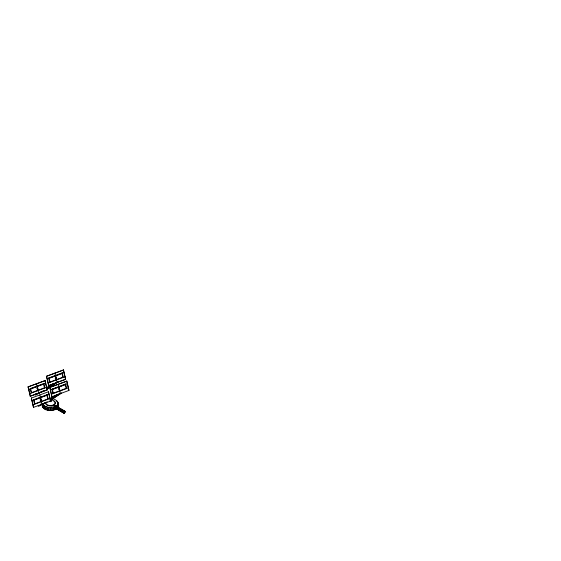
<?xml version="1.0" encoding="UTF-8"?>
<svg xmlns="http://www.w3.org/2000/svg" width="561" height="561" viewBox="0 0 561 561"><rect width="100%" height="100%" fill="white"/><g stroke="black" fill="none" stroke-linecap="round" stroke-linejoin="round"><path stroke-width="0.84" d="M48.835 410.435L48.954 407.503L45.062 406.304L42.98 404.053L42.363 406.697C45.041 411.311 51.956 411.304 56.268 409.13L56.198 408.331M47.292 410.161L47.531 407.251M45.862 409.719L46.212 406.844M44.614 409.13L45.062 406.304M43.59 408.408L44.116 405.638M63.793 412.447C65.048 415.154 65.819 408.773 63.793 412.447L54.536 407.104M42.832 407.588L43.407 404.874M42.363 406.697L42.363 404.453C43.632 409.572 50.799 409.789 54.929 408.331L54.669 406.844L56.016 406.206M40.469 404.222L41.219 404.201M58.905 393.542L59.585 393.52M42.201 405.771L42.363 404.839M55.609 406.445C60.819 404.067 56.135 398.394 51.928 398.885M57.909 402.335L58.519 404.453L58.049 407.588L57.474 404.874M58.519 406.697L58.365 403.548L57.474 401.515M51.184 399.635L50.322 400.014M53.316 405.757L53.667 405.323L65.307 412.04M58.035 381.768L47.559 388.535M47.776 388.661L58.772 381.298M61.366 392.924L51.107 399.818L61.366 393.177M43.926 390.645L35.455 395.007L34.789 394.621L36.248 393.527M53.737 383.436L46.451 387.896L51.549 384.951M50.504 398.373L57.061 394.593M50.504 398.633L55.602 395.687M34.789 394.369L35.455 394.755L42.391 391.185M47.257 401.802L38.786 406.164L38.12 405.778L38.786 405.912L45.714 402.342M46.458 376.277L63.526 369.972L65.644 379.271L48.723 385.617L46.458 376.277L63.526 369.972M47.187 378.878L64.108 372.532M49.109 378.296L55.35 375.954L56.205 379.706M61.991 373.465L55.742 375.807L56.598 379.559M28.05 386.908L45.118 380.596L47.236 389.895L30.315 396.241L28.05 386.908L45.118 380.596M55.174 378.058L56.17 377.686M28.779 389.502L45.7 383.156M30.701 388.92L36.949 386.585L37.804 390.33M43.583 384.096L37.342 386.438L38.197 390.183M48.134 383.058L65.062 376.712M36.767 388.682L37.769 388.31M48.576 385.582L65.644 379.271M29.733 393.682L46.654 387.335M49.782 387.434L66.85 381.129L68.968 390.428L51.9 396.732L49.782 387.434L66.85 381.129M30.168 396.206L47.236 389.895M50.511 390.035L67.432 383.689M52.439 389.453L58.681 387.111L59.536 390.863M65.314 384.622L59.073 386.964L59.929 390.715M31.381 398.065L48.449 391.753L50.567 401.052L33.499 407.363L31.381 398.065L33.499 407.363M58.505 389.215L59.501 388.836M32.11 400.659L49.031 394.313M34.032 400.077L40.28 397.735L41.128 401.487M46.914 395.253L40.665 397.588L41.521 401.339M51.465 394.208L68.386 387.868M40.097 399.839L41.093 399.467M33.057 404.839L49.985 398.492M48.954 407.503L54.669 406.844M46.794 388.464L47.587 388.002M54.627 405.407L54.073 405.084L65.307 411.571M68.968 390.428L66.703 381.087M48.449 391.753L50.567 401.052M51.9 396.732L49.929 387.469M54.263 405.07L65.23 411.402M55.827 406.304L65.328 411.788M53.477 405.519L64.157 411.683M54.74 406.578L63.996 411.921M54.613 406.837L63.87 412.181M54.508 407.349L64.55 413.148M54.536 407.567L64.347 413.233M54.613 407.742L64.157 413.254M55.448 408.268L63.996 413.205M58.049 403.948L58.681 405.771M58.049 403.191L58.519 404.453M56.773 400.75L57.159 401.865M57.909 404.053L58.365 405.365L57.159 407.048L56.773 405.638M47.412 387.988L46.626 387.91L46.612 388.45M63.379 369.937L65.497 379.236M65.216 384.194L66.17 388.373M61.892 373.037L62.846 377.216M58.246 384.264L60.364 393.563M54.915 373.107L57.033 382.406M52.341 389.025L53.288 393.205M49.01 377.869L49.964 382.048M46.598 376.319L48.723 385.617M44.971 380.561L47.089 389.86M46.815 394.818L47.769 398.997M43.485 383.661L44.438 387.84M39.838 394.888L41.956 404.186M36.514 383.731L38.632 393.03M33.933 399.649L34.887 403.829M30.603 388.493L31.556 392.672M28.197 386.943L30.315 396.241M53.351 407.251L53.597 410.161M54.929 408.331L55.02 409.719M51.928 407.503L52.047 410.435M50.441 407.588L50.441 410.526M51.353 399.292A0.94 0.54 0 0 1 50.195 399.958M53.87 401.213A4.846 2.798 0 0 1 51.696 405.898A4.846 2.798 0 0 1 45.764 402.468M51.696 400.014A4.846 2.798 0 0 1 55.216 403.205A4.846 2.798 0 0 1 50.02 405.505A4.846 2.798 0 0 1 45.595 402.721M51.268 399.705A1.164 0.673 0 0 1 51.451 400.519A1.164 0.673 0 0 1 50.139 400.827M51.268 400.498A1.164 0.673 0 0 1 51.268 401.452A1.164 0.673 0 0 1 49.62 401.452M51.353 400.042A0.94 0.54 0 0 1 50.195 400.701M62.285 372.89L48.618 378.016L49.571 382.195L63.232 377.069L62.285 372.89M43.877 383.521L30.217 388.64L31.164 392.819L44.831 387.693L43.877 383.521M65.609 384.047L51.949 389.173L52.902 393.345L66.563 388.226L65.609 384.047M47.208 394.671L33.541 399.797L34.494 403.976L48.155 398.85L47.208 394.671"/></g></svg>
